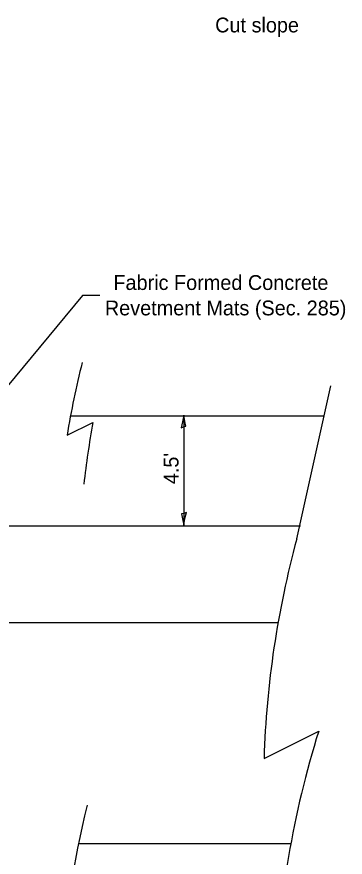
# Model space of a CAD drawing. Extents: x 0 to 2.83, y -0.12 to 1.83.
# Drawn here: x 0.999 to 1.257, y 0.493 to 1.154 of the extents above; entities that cross this region are included whole.
import ezdxf

# ---------------------------------------------------------------- set-up
doc = ezdxf.new("R2010")
doc.units = 0
for name, color, linetype in [('RD_Pr_Roadway_Dimensions', 7, 'Continuous'), ('RD_Pr_Roadway_Notes', 7, 'Continuous'), ('SH_General_Details', 7, 'Continuous')]:
    doc.layers.add(name, color=color, linetype=linetype)

msp = doc.modelspace()

# ---------------------------------------------------------------- linework, layer by layer
at = {"layer": 'RD_Pr_Roadway_Dimensions'}
msp.add_line((1.13014, 0.84062), (1.13014, 0.75382), dxfattribs=at)
for points in [[(1.12805, 0.83063), (1.12997, 0.83144), (1.13181, 0.83175), (1.131, 0.83562), (1.13014, 0.84062), (1.12917, 0.83529)], [(1.13223, 0.76382), (1.13031, 0.763), (1.12847, 0.76269), (1.12927, 0.75882), (1.13014, 0.75382), (1.13111, 0.75915)]]:
    msp.add_lwpolyline(points, close=True, dxfattribs=at)
at = {"layer": 'RD_Pr_Roadway_Notes'}
for p, q in [((1.05064, 0.93483), (0.95254, 0.81646)), ((1.06432, 0.93483), (1.05064, 0.93483))]:
    msp.add_line(p, q, dxfattribs=at)
at = {"layer": 'SH_General_Details'}
for p, q in [((1.21907, 0.74307), (1.24577, 0.86359)), ((1.03848, 0.82466), (1.05875, 0.83485)), ((1.04156, 0.83986), (1.24051, 0.83986)), ((0.99173, 0.75339), (1.22195, 0.75339)), ((0.99173, 0.67739), (1.20439, 0.67739)), ((1.19334, 0.57025), (1.2363, 0.59183)), ((1.04746, 0.50322), (1.21445, 0.50322))]:
    msp.add_line(p, q, dxfattribs=at)
for centre, start, end in [((1.77596, 0.70151), 166.03946, 170.51942), ((1.79472, 0.70296), 169.84016, 173.60609), ((1.94068, 0.54729), 164.82066, 178.24053), ((1.94997, 0.36884), 162.64846, 178.24052), ((1.78042, 0.35549), 166.22385, 176.88062)]:
    msp.add_arc(centre, 0.7477, start, end, dxfattribs=at)

# ---------------------------------------------------------------- texts
at = {"layer": 'RD_Pr_Roadway_Dimensions'}
msp.add_text("4.5'", height=0.011667, rotation=90, dxfattribs=at).set_placement((1.12609, 0.78615))
at = {"layer": 'RD_Pr_Roadway_Notes'}
for s, height, p in [('Cut slope', 0.011667, (1.15488, 1.14182)), ('Fabric Formed Concrete', 0.0116667, (1.07487, 0.93906)), ('Revetment Mats (Sec. 285)', 0.0116667, (1.06819, 0.91906))]:
    msp.add_text(s, height=height, dxfattribs=at).set_placement(p)

doc.saveas('drawing.dxf')
